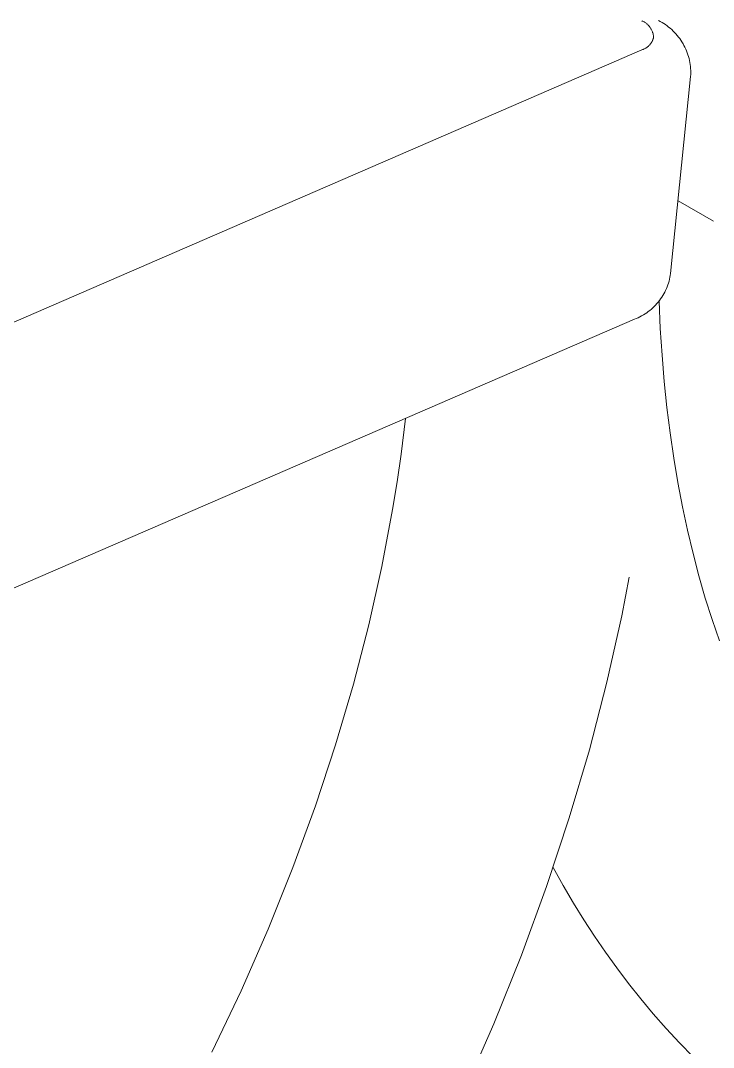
# Model space of a CAD drawing. Header units: millimetres. Extents: x -75 to 3710, y -20 to 2482.
# Drawn here: x 3474.7 to 3541.8, y 761.2 to 860.6 of the extents above; entities that cross this region are included whole.
import ezdxf

# ---------------------------------------------------------------- set-up
doc = ezdxf.new("R2010")
doc.units = ezdxf.units.MM
doc.layers.add('ZANO_R', color=7, linetype='Continuous', lineweight=0)

msp = doc.modelspace()

# ---------------------------------------------------------------- linework, layer by layer
at = {"layer": 'ZANO_R'}
for p, q in [((3534.861, 860.533), (3534.802, 860.557)), ((3534.918, 860.506), (3534.861, 860.533)), ((3534.975, 860.477), (3534.918, 860.506)), ((3535.031, 860.447), (3534.975, 860.477)), ((3535.086, 860.414), (3535.031, 860.447)), ((3535.14, 860.38), (3535.086, 860.414)), ((3535.192, 860.343), (3535.14, 860.38)), ((3535.243, 860.305), (3535.192, 860.343)), ((3535.293, 860.265), (3535.243, 860.305)), ((3535.341, 860.224), (3535.293, 860.265)), ((3535.388, 860.181), (3535.341, 860.224)), ((3535.434, 860.136), (3535.388, 860.181)), ((3535.477, 860.09), (3535.434, 860.136)), ((3535.52, 860.042), (3535.477, 860.09)), ((3535.56, 859.993), (3535.52, 860.042)), ((3535.599, 859.942), (3535.56, 859.993)), ((3535.636, 859.89), (3535.599, 859.942)), ((3535.671, 859.837), (3535.636, 859.89)), ((3536.431, 860.578), (3536.604, 860.487)), ((3536.604, 860.487), (3536.773, 860.391)), ((3536.773, 860.391), (3536.939, 860.289)), ((3536.939, 860.289), (3537.102, 860.181)), ((3537.102, 860.181), (3537.26, 860.068)), ((3537.26, 860.068), (3537.415, 859.95)), ((3537.415, 859.95), (3537.565, 859.826)), ((3535.704, 859.783), (3535.671, 859.837)), ((3535.736, 859.728), (3535.704, 859.783)), ((3535.765, 859.671), (3535.736, 859.728)), ((3535.793, 859.614), (3535.765, 859.671)), ((3535.818, 859.555), (3535.793, 859.614)), ((3535.842, 859.496), (3535.818, 859.555)), ((3535.863, 859.436), (3535.842, 859.496)), ((3535.883, 859.375), (3535.863, 859.436)), ((3535.9, 859.314), (3535.883, 859.375)), ((3535.915, 859.252), (3535.9, 859.314)), ((3535.928, 859.19), (3535.915, 859.252)), ((3535.944, 858.881), (3535.927, 858.827)), ((3535.939, 859.127), (3535.928, 859.19)), ((3535.948, 859.064), (3535.939, 859.127)), ((3535.959, 858.937), (3535.944, 858.881)), ((3535.954, 859), (3535.948, 859.064)), ((3535.958, 858.937), (3535.954, 859)), ((3537.565, 859.826), (3537.711, 859.697)), ((3537.711, 859.697), (3537.853, 859.563)), ((3537.853, 859.563), (3537.99, 859.424)), ((3537.99, 859.424), (3538.122, 859.281)), ((3538.122, 859.281), (3538.249, 859.133)), ((3538.249, 859.133), (3538.371, 858.981)), ((3538.371, 858.981), (3538.487, 858.825)), ((3535.14, 857.877), (3535.09, 857.85)), ((3535.19, 857.905), (3535.14, 857.877)), ((3535.239, 857.935), (3535.19, 857.905)), ((3535.287, 857.967), (3535.239, 857.935)), ((3535.333, 858.001), (3535.287, 857.967)), ((3535.379, 858.036), (3535.333, 858.001)), ((3535.423, 858.072), (3535.379, 858.036)), ((3535.466, 858.11), (3535.423, 858.072)), ((3535.508, 858.15), (3535.466, 858.11)), ((3535.548, 858.191), (3535.508, 858.15)), ((3535.587, 858.233), (3535.548, 858.191)), ((3535.624, 858.277), (3535.587, 858.233)), ((3535.66, 858.321), (3535.624, 858.277)), ((3535.694, 858.367), (3535.66, 858.321)), ((3535.727, 858.415), (3535.694, 858.367)), ((3535.758, 858.463), (3535.727, 858.415)), ((3535.787, 858.512), (3535.758, 858.463)), ((3535.815, 858.563), (3535.787, 858.512)), ((3535.841, 858.614), (3535.815, 858.563)), ((3535.865, 858.666), (3535.841, 858.614)), ((3535.888, 858.719), (3535.865, 858.666)), ((3535.908, 858.772), (3535.888, 858.719)), ((3535.927, 858.827), (3535.908, 858.772)), ((3538.487, 858.825), (3538.599, 858.665)), ((3538.599, 858.665), (3538.704, 858.502)), ((3538.704, 858.502), (3538.804, 858.334)), ((3538.804, 858.334), (3538.898, 858.164)), ((3538.898, 858.164), (3538.986, 857.99)), ((3538.986, 857.99), (3539.068, 857.813)), ((3446.093, 819.319), (3534.824, 857.743)), ((3534.878, 857.761), (3534.824, 857.743)), ((3534.932, 857.78), (3534.878, 857.761)), ((3534.985, 857.802), (3534.932, 857.78)), ((3535.038, 857.825), (3534.985, 857.802)), ((3535.09, 857.85), (3535.038, 857.825)), ((3539.068, 857.813), (3539.145, 857.634)), ((3539.145, 857.634), (3539.214, 857.452)), ((3539.214, 857.452), (3539.278, 857.268)), ((3539.278, 857.268), (3539.335, 857.081)), ((3539.335, 857.081), (3539.386, 856.893)), ((3539.386, 856.893), (3539.43, 856.704)), ((3539.43, 856.704), (3539.468, 856.512)), ((3539.468, 856.512), (3539.499, 856.32)), ((3539.499, 856.32), (3539.523, 856.127)), ((3539.523, 856.127), (3539.541, 855.933)), ((3539.541, 855.933), (3539.552, 855.738)), ((3539.545, 855.154), (3537.605, 836.104)), ((3539.554, 855.349), (3539.545, 855.154)), ((3539.552, 855.738), (3539.556, 855.543)), ((3539.556, 855.543), (3539.554, 855.349)), ((3541.754, 841.158), (3538.321, 843.14)), ((3537.605, 836.104), (3537.577, 835.914)), ((3537.4, 835.17), (3537.34, 834.988)), ((3537.454, 835.354), (3537.4, 835.17)), ((3537.502, 835.539), (3537.454, 835.354)), ((3537.542, 835.726), (3537.502, 835.539)), ((3537.577, 835.914), (3537.542, 835.726)), ((3536.947, 834.117), (3536.85, 833.952)), ((3537.037, 834.285), (3536.947, 834.117)), ((3537.122, 834.457), (3537.037, 834.285)), ((3537.201, 834.631), (3537.122, 834.457)), ((3537.274, 834.809), (3537.201, 834.631)), ((3537.34, 834.988), (3537.274, 834.809)), ((3536.156, 833.039), (3536.023, 832.902)), ((3536.285, 833.181), (3536.156, 833.039)), ((3536.409, 833.327), (3536.285, 833.181)), ((3536.527, 833.477), (3536.409, 833.327)), ((3536.485, 833.421), (3536.605, 830.766)), ((3536.64, 833.631), (3536.527, 833.477)), ((3536.748, 833.79), (3536.64, 833.631)), ((3536.85, 833.952), (3536.748, 833.79)), ((3534.967, 832.082), (3534.801, 831.987)), ((3535.129, 832.183), (3534.967, 832.082)), ((3535.289, 832.29), (3535.129, 832.183)), ((3535.444, 832.402), (3535.289, 832.29)), ((3535.595, 832.519), (3535.444, 832.402)), ((3535.742, 832.642), (3535.595, 832.519)), ((3535.885, 832.769), (3535.742, 832.642)), ((3536.023, 832.902), (3535.885, 832.769)), ((3534.107, 831.665), (3445.376, 793.24)), ((3534.284, 831.736), (3534.107, 831.665)), ((3534.459, 831.814), (3534.284, 831.736)), ((3534.632, 831.897), (3534.459, 831.814)), ((3534.801, 831.987), (3534.632, 831.897)), ((3536.605, 830.766), (3536.772, 828.171)), ((3536.772, 828.171), (3536.984, 825.644)), ((3536.984, 825.644), (3537.247, 823.122)), ((3537.247, 823.122), (3537.552, 820.673)), ((3511.504, 818.619), (3511.922, 822.058)), ((3537.552, 820.673), (3537.908, 818.231)), ((3511.12, 815.935), (3511.504, 818.619)), ((3537.908, 818.231), (3538.304, 815.868)), ((3510.688, 813.259), (3511.12, 815.935)), ((3538.304, 815.868), (3538.752, 813.515)), ((3509.649, 807.744), (3510.688, 813.259)), ((3538.752, 813.515), (3539.237, 811.244)), ((3539.237, 811.244), (3539.774, 808.985)), ((3539.774, 808.985), (3540.344, 806.812)), ((3508.382, 802.095), (3509.649, 807.744)), ((3533.605, 806.703), (3532.871, 802.953)), ((3540.344, 806.812), (3540.966, 804.654)), ((3540.966, 804.654), (3541.619, 802.584)), ((3532.871, 802.953), (3531.429, 796.519)), ((3541.619, 802.584), (3542.323, 800.531)), ((3506.886, 796.334), (3508.382, 802.095)), ((3505.159, 790.482), (3506.886, 796.334)), ((3531.429, 796.519), (3529.734, 789.996)), ((3503.203, 784.564), (3505.159, 790.482)), ((3529.734, 789.996), (3527.789, 783.405)), ((3501.021, 778.602), (3503.203, 784.564)), ((3527.789, 783.405), (3525.596, 776.767)), ((3498.62, 772.624), (3501.021, 778.602)), ((3527.197, 776.85), (3526.221, 778.589)), ((3525.596, 776.767), (3523.158, 770.106)), ((3528.212, 775.133), (3527.197, 776.85)), ((3529.205, 773.534), (3528.212, 775.133)), ((3530.234, 771.958), (3529.205, 773.534)), ((3496.005, 766.655), (3498.62, 772.624)), ((3531.299, 770.406), (3530.234, 771.958)), ((3532.399, 768.878), (3531.299, 770.406)), ((3523.158, 770.106), (3520.483, 763.447)), ((3533.538, 767.371), (3532.399, 768.878)), ((3493.189, 760.721), (3496.005, 766.655)), ((3534.713, 765.892), (3533.538, 767.371)), ((3535.924, 764.442), (3534.713, 765.892)), ((3537.169, 763.022), (3535.924, 764.442)), ((3520.483, 763.447), (3517.578, 756.813)), ((3538.456, 761.626), (3537.169, 763.022)), ((3539.779, 760.263), (3538.456, 761.626))]:
    msp.add_line(p, q, dxfattribs=at)

doc.saveas('drawing.dxf')
